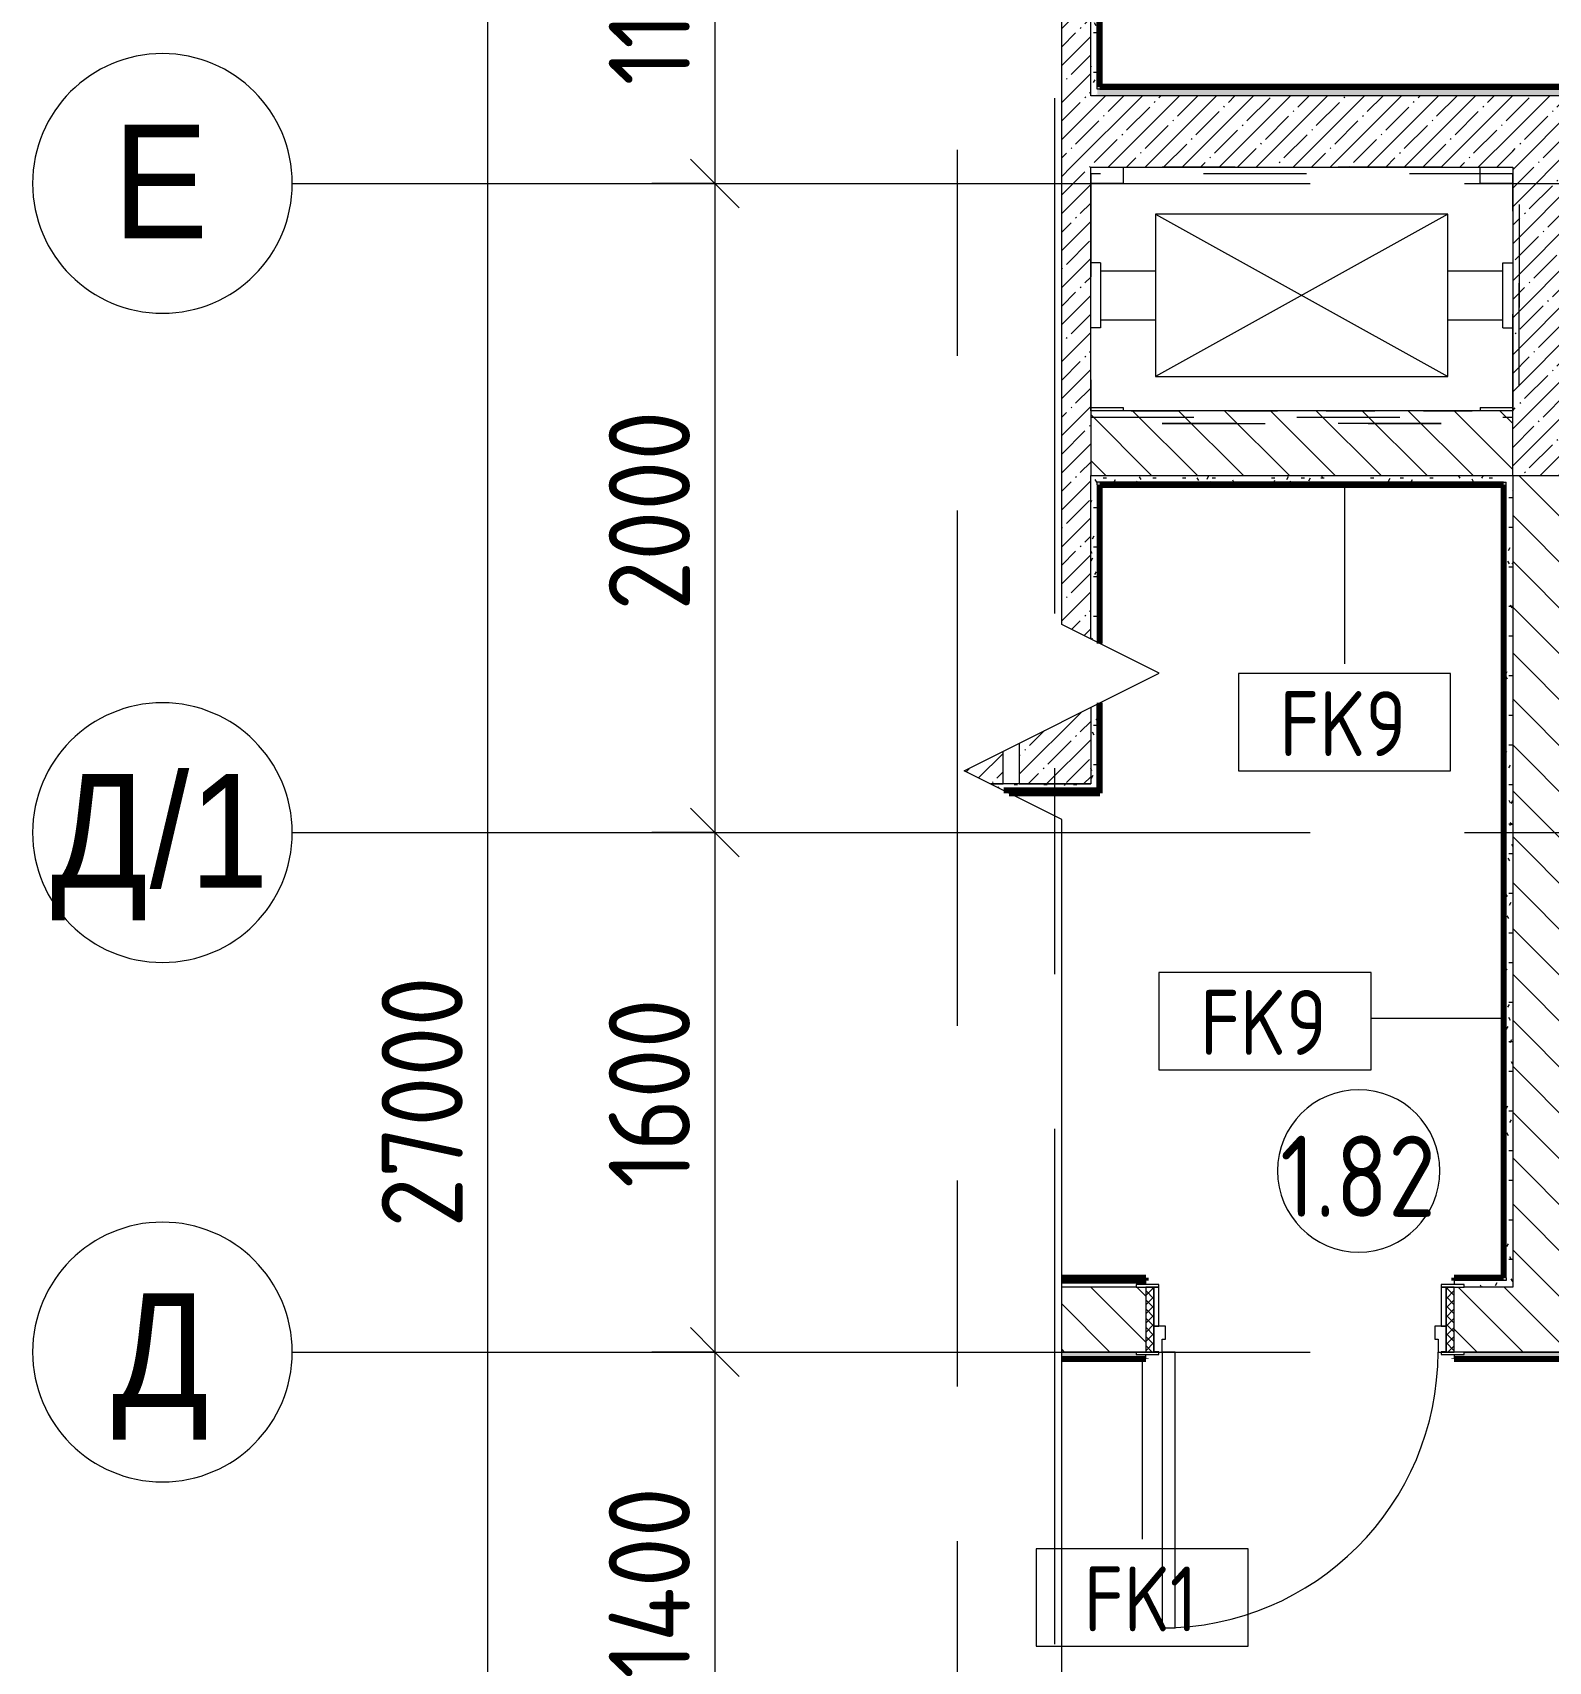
# Model space of a CAD drawing. Header units: millimetres. Extents: x 81711 to 274967, y -8553 to 29000.
# Drawn here: x 81711 to 86380, y 12447 to 17465 of the extents above; entities that cross this region are included whole.
import ezdxf

# ---------------------------------------------------------------- set-up
doc = ezdxf.new("R2010")
doc.units = ezdxf.units.MM
for name, pattern in [('Осевая', [3175, 635, -476.25, 1587.5, -476.25]), ('Снесенные', [714.375, 476.25, -238.125]), ('Штрих', [635, 317.5, -317.5]), ('Штрих короткий', [300, 150, -150])]:
    doc.linetypes.add(name, pattern=pattern)
for name, color, linetype, lineweight in [('A-ANNO-DIMS', 7, 'Continuous', 9), ('A-ANNO-DIMS-100', 7, 'Continuous', 9), ('A-AREA-IDEN', 7, 'Continuous', 9), ('A-DETL-GENF', 7, 'Continuous', 9), ('A-DOOR', 7, 'Continuous', 9), ('A-DOOR-1', 7, 'Continuous', 13), ('A-DOOR-2', 7, 'Штрих короткий', 9), ('A-DOOR-FRAM', 7, 'Continuous', 13), ('A-DOOR-FRAM-1', 7, 'Continuous', 9), ('A-GENM', 7, 'Штрих', 9), ('A-WALL', 7, 'Continuous', 9), ('A-WALL-IDEN', 7, 'Continuous', 9), ('I-WALL', 7, 'Continuous', 9), ('M-EQPM', 7, 'Continuous', 9), ('M-EQPM-1', 7, 'Штрих', 9), ('M-EQPM-2', 7, 'Снесенные', 9), ('S-COLS', 7, 'Continuous', 9), ('Оси', 7, 'Continuous', 9), ('Оси-1', 7, 'Continuous', 20), ('Оси-2', 7, 'Осевая', 9)]:
    doc.layers.add(name, color=color, linetype=linetype, lineweight=lineweight)
for name, color, linetype, lineweight, true_color in [('A-WALL-1', 7, 'Continuous', 9, 0xc0c0c0), ('A-WALL-6', 7, 'Continuous', 9, 0x73b588), ('I-WALL-1', 7, 'Continuous', 9, 0x73b588), ('I-WALL-16', 7, 'Continuous', 80, 0x73b588), ('I-WALL-5', 7, 'Continuous', 9, 0xc0c0c0), ('I-WALL-8', 7, 'Continuous', 80, 0xff80c0)]:
    doc.layers.add(name, color=color, linetype=linetype, lineweight=lineweight, true_color=true_color)
doc.styles.add('Arial', font='arial.ttf', dxfattribs={"width": 0.9, "height": 350})
doc.styles.add('GOST Common', font='GOST_Common.ttf', dxfattribs={"width": 0.9, "height": 200})
doc.styles.add('GOST Common_1', font='GOST_Common.ttf', dxfattribs={"width": 0.9, "height": 250})
doc.styles.add('ISOCPEUR', font='isocpeur.ttf', dxfattribs={"width": 0.9, "height": 250})
doc.dimstyles.new('ISO-2_5_0_9К_БОЛЬШОЙ_1', dxfattribs={"dimscale": 304.8, "dimtxt": 248.995294, "dimasz": 0.492126, "dimexe": 0.393701, "dimexo": 0.984252, "dimgap": 0, "dimtad": 1, "dimdec": 0, "dimrnd": 10, "dimzin": 0, "dimdsep": 46, "dimtxsty": 'ISOCPEUR', "dimblk1": 'OBLIQUE', "dimblk2": 'OBLIQUE', "dimsah": 1, "dimcen": 0.09, "dimdle": 0.393701, "dimazin": 0, "dimtfac": 1, "dimtdec": 4, "dimtix": 1, "dimtmove": 0, "dimatfit": 3, "dimfxl": 1, "dimtvp": 1, "dimtolj": 1, "dimtzin": 0, "dimarcsym": 2})
doc.dimstyles.new('ISO-2_5_0_9К_БОЛЬШОЙ_2', dxfattribs={"dimscale": 304.8, "dimtxt": 248.995294, "dimasz": 0.492126, "dimexe": 0.393701, "dimexo": 0.984252, "dimgap": 0, "dimtad": 1, "dimdec": 0, "dimrnd": 10, "dimzin": 0, "dimdsep": 46, "dimtxsty": 'ISOCPEUR', "dimblk1": 'OBLIQUE', "dimblk2": 'OBLIQUE', "dimsah": 1, "dimcen": 0.09, "dimdle": 0.393701, "dimazin": 0, "dimtfac": 1, "dimtdec": 4, "dimtix": 1, "dimtmove": 2, "dimatfit": 3, "dimfxl": 1, "dimtvp": 1, "dimtolj": 1, "dimtzin": 0, "dimarcsym": 2})
pattern_1 = [(45, (0, 0), (-57.02463, 57.02463), []), (45, (57.025, 0), (-57.02463, 57.02463), [100.806, -20.161, 3.353, -16.808])]
pattern_2 = [(135, (0, 0), (-70.71068, -70.71068), [])]
pattern_3 = [(0, (0, 0), (121.92, 30.48), [10.058, -81.382, 10.058, -81.382, -487.68]), (0, (0, 0), (121.92, 30.48), [-182.88, 10.058, -172.822, 10.058, -81.382, -213.36]), (0, (0, 0), (121.92, 30.48), [-457.2, 10.058, -50.902, 10.058, -142.342]), (120, (45.72, 15.24), (-87.356454, 90.345817), [10.058, -81.382, 10.058, -81.382, -487.68]), (120, (45.72, 15.24), (-87.356454, 90.345817), [-182.88, 10.058, -172.822, 10.058, -81.382, -213.36]), (120, (45.72, 15.24), (-87.356454, 90.345817), [-457.2, 10.058, -50.902, 10.058, -142.342]), (240, (60.96, 76.2), (-34.563546, -120.825817), [10.058, -81.382, 10.058, -81.382, -487.68]), (240, (60.96, 76.2), (-34.563546, -120.825817), [-182.88, 10.058, -172.822, 10.058, -81.382, -213.36]), (240, (60.96, 76.2), (-34.563546, -120.825817), [-457.2, 10.058, -50.902, 10.058, -142.342])]

# ---------------------------------------------------------------- blocks, each defined once
blk = doc.blocks.new('110_Дверь_СКБ_1Ст_Внутренняя1 - Д-8 950x2100h_охрана-31784688-План отделки стен 1 этажа в осях 23_1-33')
at = {"layer": 'A-DOOR'}
h = blk.add_hatch(dxfattribs=at)
h.set_pattern_fill('FP_6', color=256, style=0, pattern_type=2)
h.set_pattern_definition([(135, (1826.41, 164.685), (-14.14214, -14.14214), []), (225, (1826.41, 164.685), (14.14214, -14.14214), [])])
h.paths.add_polyline_path([(483.9, 100), (462.5, 100), (462.5, -100), (487.5, -100), (487.5, 100)])
at = {"layer": 'A-DOOR-FRAM-1'}
h = blk.add_hatch(dxfattribs=at)
h.set_pattern_fill('FP_7', color=256, style=0, pattern_type=2)
h.set_pattern_definition([(45, (-296.384, 164.685), (-14.1421, 14.1421), []), (135, (-296.384, 164.685), (-14.1421, -14.1421), [])])
h.paths.add_polyline_path([(-437.5, 100), (-462.5, 100), (-462.5, -100), (-437.5, -100)])
at = {"layer": 'A-DOOR'}
blk.add_arc((437.5, 100), 850, 90, 180, dxfattribs=at)
at = {"layer": 'A-DOOR-1'}
for p, q in [((437.5, 950), (397.5, 950)), ((397.5, 950), (397.5, 100)), ((437.5, 100), (437.5, 950)), ((397.5, 100), (437.5, 100))]:
    blk.add_line(p, q, dxfattribs=at)
at = {"layer": 'A-DOOR-FRAM'}
for p, q in [((-422.5, 108), (-492.5, 108)), ((-492.5, 108), (-492.5, 100)), ((-422.5, 100), (-422.5, 108)), ((517.5, 108), (447.5, 108)), ((447.5, 108), (447.5, 100)), ((517.5, 100), (517.5, 108)), ((-492.5, 100), (-422.5, 100)), ((-437.5, 100), (-462.5, 100)), ((-462.5, 100), (-462.5, -100)), ((-412.5, 100), (-437.5, 100)), ((-437.5, 100), (-437.5, 20)), ((-437.5, -100), (-437.5, 100)), ((-422.5, 100), (-437.5, 100)), ((-437.5, 100), (-437.5, 99)), ((-437.5, 99), (-422.5, 99)), ((-422.5, 99), (-422.5, 100)), ((-412.5, 60), (-412.5, 100)), ((-402.5, 60), (-412.5, 60)), ((-402.5, 20), (-402.5, 60)), ((437.5, 60), (427.5, 60)), ((427.5, 60), (427.5, 20)), ((437.5, 100), (437.5, 60)), ((462.5, 100), (437.5, 100)), ((462.5, 100), (447.5, 100)), ((447.5, 100), (447.5, 99)), ((447.5, 100), (517.5, 100)), ((447.5, 99), (462.5, 99)), ((462.5, 20), (462.5, 100)), ((487.5, 100), (462.5, 100)), ((462.5, 100), (462.5, -100)), ((462.5, 99), (462.5, 100)), ((487.5, -100), (487.5, 100)), ((-437.5, 20), (-402.5, 20)), ((-422.5, 20), (-437.5, 20)), ((-437.5, 20), (-437.5, -100)), ((-422.5, -100), (-422.5, 20)), ((427.5, 20), (462.5, 20)), ((462.5, 20), (447.5, 20)), ((447.5, 20), (447.5, -100)), ((462.5, -100), (462.5, 20)), ((-422.5, -100), (-492.5, -100)), ((-492.5, -100), (-492.5, -108)), ((-462.5, -100), (-437.5, -100)), ((-437.5, -100), (-422.5, -100)), ((-422.5, -108), (-422.5, -100)), ((447.5, -100), (462.5, -100)), ((517.5, -100), (447.5, -100)), ((447.5, -100), (447.5, -108)), ((462.5, -100), (487.5, -100)), ((517.5, -108), (517.5, -100)), ((-492.5, -108), (-422.5, -108)), ((447.5, -108), (517.5, -108))]:
    blk.add_line(p, q, dxfattribs=at)
blk = doc.blocks.new('160_Подъемник - 160_Подъемник-23521422-План отделки стен 1 этажа в осях 23_1-33')
at = {"layer": 'A-GENM'}
for p, q in [((1080, 20), (220, 20)), ((220, 20), (1080, 20)), ((1080, 20), (220, 20)), ((220, 20), (1080, 20)), ((-20, -95), (-20, -655)), ((-20, -655), (-20, -95)), ((1080, -770), (220, -770)), ((220, -770), (1080, -770)), ((1080, -770), (220, -770)), ((220, -770), (1080, -770))]:
    blk.add_line(p, q, dxfattribs=at)
at = {"layer": 'M-EQPM'}
for p, q in [((1100, -625), (200, -125)), ((200, -625), (1100, -125)), ((1100, -125), (200, -125)), ((200, -125), (200, -625)), ((1100, -125), (200, -125)), ((200, -125), (200, -625)), ((1100, -625), (1100, -125)), ((1100, -625), (1100, -125)), ((200, -625), (1100, -625)), ((200, -625), (1100, -625))]:
    blk.add_line(p, q, dxfattribs=at)
at = {"layer": 'M-EQPM-1'}
for p, q in [((1300, 0), (0, 0)), ((0, 0), (0, -750)), ((1300, -750), (1300, 0)), ((0, -750), (1300, -750))]:
    blk.add_line(p, q, dxfattribs=at)
blk = doc.blocks.new('Закладная деталь приямка - 350_150-20924309-План отделки стен 1 этажа в осях 23_1-33')
at = {"layer": 'M-EQPM-2'}
for p, q in [((25, 75), (-145, 75)), ((-145, -75), (25, -75))]:
    blk.add_line(p, q, dxfattribs=at)
blk = doc.blocks.new('Закладная деталь приямка - 350_150-V5-План отделки стен 1 этажа в осях 23_1-33')
at = {"layer": 'M-EQPM-2'}
for p, q in [((145, 75), (-25, 75)), ((-25, -75), (145, -75))]:
    blk.add_line(p, q, dxfattribs=at)
blk = doc.blocks.new('Закладная деталь приямка - 150_100-20924311-План отделки стен 1 этажа в осях 23_1-33')
at = {"layer": 'M-EQPM-2'}
for q in [(86270, 16310), (86170, 16300)]:
    blk.add_line((86170, 16310), q, dxfattribs=at)
blk = doc.blocks.new('Закладная деталь приямка - 150_100-V6-План отделки стен 1 этажа в осях 23_1-33')
at = {"layer": 'M-EQPM-2'}
for p, q in [((84970, 16310), (85070, 16310)), ((85070, 16310), (85070, 16300))]:
    blk.add_line(p, q, dxfattribs=at)
blk = doc.blocks.new('Закладная деталь приямка - 150_100-V7-План отделки стен 1 этажа в осях 23_1-33')
at = {"layer": 'M-EQPM-2'}
for p, q in [((85070, 17050), (85070, 17000)), ((85070, 17000), (84970, 17000))]:
    blk.add_line(p, q, dxfattribs=at)
blk = doc.blocks.new('Закладная деталь приямка - 200_100-20924312-План отделки стен 1 этажа в осях 23_1-33')
at = {"layer": 'M-EQPM-2'}
for p, q in [((86240, 16555), (86240, 16755)), ((86240, 16755), (86270, 16755)), ((86240, 16555), (86270, 16555))]:
    blk.add_line(p, q, dxfattribs=at)
blk = doc.blocks.new('Закладная деталь приямка - 200_100-V8-План отделки стен 1 этажа в осях 23_1-33')
at = {"layer": 'M-EQPM-2'}
for p, q in [((85000, 16755), (84970, 16755)), ((85000, 16755), (85000, 16555)), ((85000, 16555), (84970, 16555))]:
    blk.add_line(p, q, dxfattribs=at)
blk = doc.blocks.new('Закладная деталь приямка - 150_100-V9-План отделки стен 1 этажа в осях 23_1-33')
at = {"layer": 'M-EQPM-2'}
for p, q in [((86170, 17000), (86170, 17050)), ((86270, 17000), (86170, 17000))]:
    blk.add_line(p, q, dxfattribs=at)
blk = doc.blocks.new('DOR_Проход в стене_Прямоугольный - 1050x1150 EI30-23344994-План отделки стен 1 этажа в осях 23_1-33')
at = {"layer": 'A-DOOR-2'}
for p, q in [((525, 100), (-525, 100)), ((525, -100), (-525, -100))]:
    blk.add_line(p, q, dxfattribs=at)
blk = doc.blocks.new('DET_L_Линия разрыва - М100-30654842-План отделки стен 1 этажа в осях 23_1-33')
at = {"layer": 'A-DETL-GENF'}
for p, q in [((11889.9, 300), (11739.9, 0)), ((12189.9, -300), (11889.9, 300)), ((11739.9, 0), (0, 0)), ((12339.9, 0), (12189.9, -300)), ((24079.7, 0), (12339.9, 0))]:
    blk.add_line(p, q, dxfattribs=at)
blk = doc.blocks.new('Ось сетки - D8-29747960-План отделки стен 1 этажа в осях 23_1-33')
at = {"layer": 'Оси-1'}
for start, end in [(360, 180), (180, 360)]:
    blk.add_arc((0, 0), 4, start, end, dxfattribs=at)
blk = doc.blocks.new('DIMBLOCK16-План отделки стен 1 этажа в осях 23_1-33')
at = {"layer": 'A-ANNO-DIMS-100', "lineweight": 20}
for p, q in [((83812.1, 18150), (83737.1, 18225)), ((83812.1, 18150), (83887.1, 18075)), ((83812.1, 17000), (83737.1, 17075)), ((83812.1, 17000), (83887.1, 16925))]:
    blk.add_line(p, q, dxfattribs=at)
at = {"layer": 'A-ANNO-DIMS-100'}
for p, q in [((83618.2, 18150), (83932.1, 18150)), ((83812.1, 18150), (83618.2, 18150)), ((83812.1, 18150), (83812.1, 17000)), ((83618.2, 17000), (83932.1, 17000)), ((83812.1, 17000), (83618.2, 17000))]:
    blk.add_line(p, q, dxfattribs=at)
at = {"layer": 'A-ANNO-DIMS-100', "color": 0, "insert": (83485.5, 17302.1), "char_height": 250, "width": 655.049, "attachment_point": 1, "rotation": 90, "line_spacing_factor": 1.149209, "style": 'ISOCPEUR'}
blk.add_mtext('1150', dxfattribs=at)
blk = doc.blocks.new('_Oblique')
at = {"color": 0, "linetype": 'ByBlock', "lineweight": -2}
blk.add_line((-0.5, -0.5), (0.5, 0.5), dxfattribs=at)
blk = doc.blocks.new('DIMBLOCK17-План отделки стен 1 этажа в осях 23_1-33')
at = {"layer": 'A-ANNO-DIMS-100', "lineweight": 20}
for p, q in [((83812.1, 17000), (83737.1, 17075)), ((83812.1, 17000), (83887.1, 16925)), ((83812.1, 15000), (83737.1, 15075)), ((83812.1, 15000), (83887.1, 14925))]:
    blk.add_line(p, q, dxfattribs=at)
at = {"layer": 'A-ANNO-DIMS-100'}
for p, q in [((83618.2, 17000), (83932.1, 17000)), ((83812.1, 17000), (83618.2, 17000)), ((83812.1, 17000), (83812.1, 15000)), ((83618.2, 15000), (83932.1, 15000)), ((83812.1, 15000), (83618.2, 15000))]:
    blk.add_line(p, q, dxfattribs=at)
at = {"layer": 'A-ANNO-DIMS-100', "color": 0, "insert": (83485.5, 15684), "char_height": 250, "width": 758.478, "attachment_point": 1, "rotation": 90, "line_spacing_factor": 1.149209, "style": 'ISOCPEUR'}
blk.add_mtext('2000', dxfattribs=at)
blk = doc.blocks.new('DIMBLOCK18-План отделки стен 1 этажа в осях 23_1-33')
at = {"layer": 'A-ANNO-DIMS-100', "lineweight": 20}
for p, q in [((83812.1, 15000), (83737.1, 15075)), ((83812.1, 15000), (83887.1, 14925)), ((83812.1, 13400), (83737.1, 13475)), ((83812.1, 13400), (83887.1, 13325))]:
    blk.add_line(p, q, dxfattribs=at)
at = {"layer": 'A-ANNO-DIMS-100'}
for p, q in [((83618.2, 15000), (83932.1, 15000)), ((83812.1, 15000), (83618.2, 15000)), ((83812.1, 15000), (83812.1, 13400)), ((83618.2, 13400), (83932.1, 13400)), ((83812.1, 13400), (83618.2, 13400))]:
    blk.add_line(p, q, dxfattribs=at)
at = {"layer": 'A-ANNO-DIMS-100', "color": 0, "insert": (83485.5, 13905.5), "char_height": 250, "width": 706.764, "attachment_point": 1, "rotation": 90, "line_spacing_factor": 1.149209, "style": 'ISOCPEUR'}
blk.add_mtext('1600', dxfattribs=at)
blk = doc.blocks.new('DIMBLOCK19-План отделки стен 1 этажа в осях 23_1-33')
at = {"layer": 'A-ANNO-DIMS-100', "lineweight": 20}
for p, q in [((83812.1, 13400), (83737.1, 13475)), ((83812.1, 13400), (83887.1, 13325)), ((83812.1, 12000), (83737.1, 12075)), ((83812.1, 12000), (83887.1, 11925))]:
    blk.add_line(p, q, dxfattribs=at)
at = {"layer": 'A-ANNO-DIMS-100'}
for p, q in [((83618.2, 13400), (83932.1, 13400)), ((83812.1, 13400), (83618.2, 13400)), ((83812.1, 13400), (83812.1, 12000)), ((83618.2, 12000), (83932.1, 12000)), ((83812.1, 12000), (83618.2, 12000))]:
    blk.add_line(p, q, dxfattribs=at)
at = {"layer": 'A-ANNO-DIMS-100', "color": 0, "insert": (83485.5, 12393.5), "char_height": 250, "width": 735.494, "attachment_point": 1, "rotation": 90, "line_spacing_factor": 1.149209, "style": 'ISOCPEUR'}
blk.add_mtext('1400', dxfattribs=at)
blk = doc.blocks.new('DIMBLOCK25-План отделки стен 1 этажа в осях 23_1-33')
at = {"layer": 'A-ANNO-DIMS-100'}
for p, q in [((83112.1, 27120), (83112.1, -120)), ((82918.2, 27000), (83232.1, 27000)), ((83112.1, 27000), (82918.2, 27000)), ((82918.2, 0), (83232.1, 0)), ((83112.1, 0), (82918.2, 0))]:
    blk.add_line(p, q, dxfattribs=at)
at = {"layer": 'A-ANNO-DIMS-100', "lineweight": 20}
for p, q in [((83112.1, 27000), (83037.1, 27075)), ((83112.1, 27000), (83187.1, 26925)), ((83112.1, 0), (83037.1, 75)), ((83112.1, 0), (83187.1, -75))]:
    blk.add_line(p, q, dxfattribs=at)
at = {"layer": 'A-ANNO-DIMS-100', "color": 0, "insert": (82785.5, 13783.2), "char_height": 250, "width": 948.097, "attachment_point": 1, "rotation": 90, "line_spacing_factor": 1.149209, "style": 'ISOCPEUR'}
blk.add_mtext('27000', dxfattribs=at)
blk = doc.blocks.new('М_стена_0001 - Типоразмер_без рамки-25382661-План отделки стен 1 этажа в осях 23_1-33')
at = {"layer": 'A-WALL-IDEN'}
for p, q in [((3.258, 1.523), (-3.273, 1.523)), ((-3.273, 1.523), (-3.273, -1.477)), ((3.258, -1.477), (3.258, 1.523)), ((-3.273, -1.477), (3.258, -1.477))]:
    blk.add_line(p, q, dxfattribs=at)
blk = doc.blocks.new('Марка_Помещения - Номер-25198446-План отделки стен 1 этажа в осях 23_1-33')
at = {"layer": 'A-AREA-IDEN'}
for start, end in [(360, 180), (180, 360)]:
    blk.add_arc((0, 0), 2.5, start, end, dxfattribs=at)

msp = doc.modelspace()

# ---------------------------------------------------------------- hatches: boundary and pattern name
at = {"layer": 'I-WALL'}
h = msp.add_hatch(dxfattribs=at)
h.set_pattern_fill('FP_2', color=256, style=0, pattern_type=2)
h.set_pattern_definition(pattern_1)
h.paths.add_polyline_path([(84970, 17270), (84970, 20130), (84880.7, 20130), (84880.7, 17270)])
h = msp.add_hatch(dxfattribs=at)
h.set_pattern_fill('FP_64', color=256, style=0, pattern_type=2)
h.set_pattern_definition(pattern_3)
h.paths.add_polyline_path([(84990, 17270), (84990, 20010), (84970, 20010), (84970, 17270)])
h = msp.add_hatch(dxfattribs=at)
h.set_pattern_fill('FP_2', color=256, style=0, pattern_type=2)
h.set_pattern_definition(pattern_1)
h.paths.add_polyline_path([(86270, 17050), (86270, 17270), (84880.7, 17270), (84880.7, 17050), (85860.7, 17050)])
h = msp.add_hatch(dxfattribs=at)
h.set_pattern_fill('FP_64', color=256, style=0, pattern_type=2)
h.set_pattern_definition(pattern_3)
h.paths.add_polyline_path([(85860.7, 17270), (88541, 17270.8), (88541, 17290), (84990, 17290), (84990, 17270)])
h = msp.add_hatch(dxfattribs=at)
h.set_pattern_fill('FP_2', color=256, style=0, pattern_type=2)
h.set_pattern_definition(pattern_1)
h.paths.add_polyline_path([(86270, 16100), (86470, 16100), (86470, 17270), (86270, 17270), (86270, 16180)])
h = msp.add_hatch(dxfattribs=at)
h.set_pattern_fill('FP_2', color=256, style=0, pattern_type=2)
h.set_pattern_definition(pattern_1)
h.paths.add_polyline_path([(84880.7, 15150), (84970, 15150), (84970, 15385.6), (84750, 15275.6), (84750, 15150)])
h.paths.add_polyline_path([(84970, 15596.2), (84970, 17050), (84880.7, 17050), (84880.7, 15640.9)])
h = msp.add_hatch(dxfattribs=at)
h.set_pattern_fill('FP_4', color=256, style=0, pattern_type=2)
h.set_pattern_definition(pattern_2)
h.paths.add_polyline_path([(85860.7, 16100), (86270, 16100), (86270, 16300), (84970, 16300), (84970, 16100)])
h = msp.add_hatch(dxfattribs=at)
h.set_pattern_fill('FP_64', color=256, style=0, pattern_type=2)
h.set_pattern_definition(pattern_3)
h.paths.add_polyline_path([(84970, 16080), (86250, 16080), (86250, 16100), (84970, 16100)])
h = msp.add_hatch(dxfattribs=at)
h.set_pattern_fill('FP_64', color=256, style=0, pattern_type=2)
h.set_pattern_definition(pattern_3)
h.paths.add_polyline_path([(84990, 15130), (84990, 15395.6), (84970, 15385.6), (84970, 15130)])
h.paths.add_polyline_path([(84990, 15586.2), (84990, 16080), (84970, 16080), (84970, 15596.2), (84979.6, 15591.5)])
h = msp.add_hatch(dxfattribs=at)
h.set_pattern_fill('FP_64', color=256, style=0, pattern_type=2)
h.set_pattern_definition(pattern_3)
h.paths.add_polyline_path([(86250, 13620), (86270, 13620), (86270, 16100), (86250, 16100), (86250, 13628)])
h = msp.add_hatch(dxfattribs=at)
h.set_pattern_fill('FP_4', color=256, style=0, pattern_type=2)
h.set_pattern_definition(pattern_2)
h.paths.add_polyline_path([(86470, 13600), (86470, 16100), (86270, 16100), (86270, 13600)])
h = msp.add_hatch(dxfattribs=at)
h.set_pattern_fill('FP_64', color=256, style=0, pattern_type=2)
h.set_pattern_definition(pattern_3)
h.paths.add_polyline_path([(84702.5, 15130), (84970, 15130), (84970, 15150), (84662.5, 15150)])
h = msp.add_hatch(dxfattribs=at)
h.set_pattern_fill('FP_64', color=256, style=0, pattern_type=2)
h.set_pattern_definition(pattern_3)
h.paths.add_polyline_path([(86120, 13600), (86270, 13600), (86270, 13620), (86090, 13620), (86090, 13608), (86120, 13608), (86120, 13603.8)])
h.paths.add_polyline_path([(85110, 13600), (85110, 13608), (85140, 13608), (85140, 13620), (84880.7, 13620), (84880.7, 13600)])
h = msp.add_hatch(dxfattribs=at)
h.set_pattern_fill('FP_4', color=256, style=0, pattern_type=2)
h.set_pattern_definition(pattern_2)
h.paths.add_polyline_path([(86668.4, 13400), (87268.4, 13400), (87268.4, 13440), (87258.4, 13440), (87258.4, 13480), (87318.4, 13480), (87318.4, 13400), (87500, 13400), (87500, 13480), (87560, 13480), (87560, 13440), (87550, 13440), (87550, 13400), (88150, 13400), (88150, 13440), (88140, 13440), (88140, 13480), (88200, 13480), (88200, 13400), (88410, 13400), (88410, 13600), (86090, 13600), (86090, 13400), (86618.4, 13400), (86618.4, 13480), (86678.4, 13480), (86678.4, 13440), (86668.4, 13440)])
h.paths.add_polyline_path([(84880.7, 13400), (85140, 13400), (85140, 13600), (84880.7, 13600), (84880.7, 13482.1)])
h = msp.add_hatch(dxfattribs=at)
h.set_pattern_fill('FP_64', color=256, style=0, pattern_type=2)
h.set_pattern_definition(pattern_3)
h.paths.add_polyline_path([(91300, 13380), (91300, 13392), (91270, 13392), (91270, 13400), (89390, 13399.7), (89390, 13392), (89360, 13392), (89360, 13380), (91183, 13380)])
h.paths.add_polyline_path([(97800, 13380), (97800, 13400), (97520, 13400), (97520, 13380)])
h.paths.add_polyline_path([(85110, 13380), (85140, 13380), (85140, 13392), (85110, 13392), (85110, 13400), (84880.7, 13400), (84880.7, 13380)])
h.paths.add_polyline_path([(96505.4, 13380), (96820, 13380), (96820, 13400), (96480, 13400), (96480, 13392), (96450, 13392), (96450, 13380), (96480, 13380)])
h.paths.add_polyline_path([(86618.4, 13380), (86618.4, 13400), (86120, 13398.9), (86120, 13392), (86090, 13392), (86090, 13380), (86120, 13380)])
h.paths.add_polyline_path([(88410, 13380), (88410, 13392), (88380, 13392), (88380, 13400), (88200, 13400), (88200, 13380), (88380, 13380)])
h.paths.add_polyline_path([(94970, 13380), (95000, 13380), (95000, 13392), (94970, 13392), (94970, 13400), (94510, 13400), (94510, 13392), (94480, 13392), (94480, 13380), (94510, 13380)])
h.paths.add_polyline_path([(87318.4, 13380), (87500, 13380), (87500, 13400), (87318.4, 13400)])
h.paths.add_polyline_path([(93030, 13380), (93030, 13392), (93000, 13392), (93000, 13400), (92280, 13399.2), (92280, 13392), (92250, 13392), (92250, 13380), (93000, 13380)])
at = {"layer": 'I-WALL-1'}
for points in [[(84990, 17290), (84998, 17290), (84998, 20010), (84990, 20010), (84990, 19706.7)], [(88521, 17290), (88521, 17298), (84998, 17298), (84998, 17290), (87191.3, 17290)], [(84990, 16072), (86242, 16072), (86242, 16080), (84990, 16080)], [(86250, 13628), (86250, 16080), (86242, 16080), (86242, 13628)], [(84718.5, 15122), (84990, 15122), (84990, 15130), (84702.5, 15130)]]:
    msp.add_hatch(color=256, dxfattribs=at).paths.add_polyline_path(points)
h = msp.add_hatch(color=256, dxfattribs=at)
h.paths.add_polyline_path([(84990, 15122), (84998, 15122), (84998, 15399.6), (84990, 15395.6), (84990, 15130)])
h.paths.add_polyline_path([(84998, 15582.2), (84998, 16072), (84990, 16072), (84990, 15586.2), (84993.9, 15584.3)])
h = msp.add_hatch(color=256, dxfattribs=at)
h.paths.add_polyline_path([(86090, 13620), (86250, 13620), (86250, 13628), (86090, 13628)])
h.paths.add_polyline_path([(85140, 13620), (85140, 13628), (84880.7, 13627.9), (84880.7, 13620)])
at = {"layer": 'S-COLS'}
h = msp.add_hatch(dxfattribs=at)
h.set_pattern_fill('FP_2', color=256, style=0, pattern_type=2)
h.set_pattern_definition(pattern_1)
h.paths.add_polyline_path([(84700, 15150), (84700, 15250.6), (84580.7, 15190.9), (84662.5, 15150)])

# ---------------------------------------------------------------- linework, layer by layer
at = {"layer": 'A-WALL'}
for p, q in [((84990, 17290), (84990, 20010)), ((84998, 17290), (84990, 17290)), ((84970, 16300), (84970, 16100)), ((86270, 16100), (86270, 16300)), ((84990, 16072), (84990, 16080)), ((86242, 16080), (86250, 16080)), ((86270, 16100), (86470, 16100)), ((84990, 15130), (84990, 15395.6)), ((86250, 13620), (86090, 13620)), ((86250, 13628), (86250, 13620)), ((84880.7, 13380), (85140, 13380)), ((86090, 13380), (86618.4, 13380))]:
    msp.add_line(p, q, dxfattribs=at)
at = {"layer": 'A-WALL-1'}
for p, q in [((84710.5, 15132), (84710.5, 15126)), ((84730.5, 15132), (84710.5, 15132)), ((84730.5, 15116), (84730.5, 15132))]:
    msp.add_line(p, q, dxfattribs=at)
at = {"layer": 'A-WALL-6'}
for p, q in [((84998, 17290), (88521, 17290)), ((86242, 16080), (84990, 16080)), ((84990, 16072), (84990, 15586.2)), ((86250, 13628), (86250, 16080))]:
    msp.add_line(p, q, dxfattribs=at)
at = {"layer": 'A-WALL-IDEN'}
for p, q in [((85751.7, 16076), (85751.7, 15520.2)), ((86246, 14427.8), (85833.5, 14427.8)), ((85128.2, 13379.5), (85128.2, 12823.7))]:
    msp.add_line(p, q, dxfattribs=at)
at = {"layer": 'I-WALL-16'}
for p, q in [((84998, 17298), (84998, 20002)), ((88513, 17298), (84998, 17298)), ((84998, 16072), (86242, 16072)), ((84998, 15582.2), (84998, 16072)), ((86242, 16072), (86242, 13628)), ((84998, 15122), (84998, 15399.6)), ((84990, 15130), (84702.5, 15130)), ((84718.5, 15122), (84998, 15122)), ((85140, 13628), (84880.7, 13628)), ((84880.7, 13620), (85140, 13620)), ((85140, 13620), (85140, 13628)), ((86242, 13628), (86090, 13628)), ((86090, 13628), (86090, 13620))]:
    msp.add_line(p, q, dxfattribs=at)
at = {"layer": 'I-WALL-5'}
for p, q in [((84970, 17270), (84970, 20130)), ((88541, 17270), (84970, 17270)), ((84970, 17050), (86270, 17050)), ((84970, 16300), (84970, 17050)), ((86270, 17050), (86270, 16300)), ((86270, 16300), (84970, 16300)), ((84970, 15596.2), (84970, 16100)), ((84970, 16100), (86270, 16100)), ((86270, 16100), (86270, 13600)), ((84970, 15385.6), (84970, 15150)), ((84750, 15275.6), (84750, 15150)), ((84970, 15150), (84662.5, 15150)), ((84750, 15150), (84970, 15150)), ((85110, 13600), (84880.7, 13600)), ((85140, 13608), (85140, 13620)), ((86090, 13620), (86090, 13608)), ((86270, 13600), (86120, 13600)), ((84880.7, 13400), (85110, 13400)), ((85110, 13400), (84880.7, 13400)), ((86120, 13400), (86618.4, 13400)), ((86618.4, 13400), (86120, 13400)), ((85140, 13380), (85140, 13392)), ((86090, 13392), (86090, 13380))]:
    msp.add_line(p, q, dxfattribs=at)
at = {"layer": 'I-WALL-8'}
for p, q in [((84880.7, 13379), (85140, 13379)), ((85140, 13379), (85140, 13380)), ((86090, 13380), (86090, 13379)), ((86090, 13379), (86668.4, 13379))]:
    msp.add_line(p, q, dxfattribs=at)
at = {"layer": 'S-COLS'}
for p, q in [((84700, 15150), (84700, 15250.6)), ((84662.5, 15150), (84700, 15150))]:
    msp.add_line(p, q, dxfattribs=at)
at = {"layer": 'Оси'}
for p, q in [((82510.7, 17000), (85010.7, 17000)), ((82510.7, 15000), (85010.7, 15000)), ((82510.7, 13400), (85010.7, 13400))]:
    msp.add_line(p, q, dxfattribs=at)
at = {"layer": 'Оси-2'}
for p, q in [((84560, 593.7), (84560, 19415.1)), ((84860, 1863.7), (84860, 19415.1)), ((85010.7, 17000), (122760, 17000)), ((85010.7, 15000), (122160, 15000)), ((85010.7, 13400), (119719, 13400))]:
    msp.add_line(p, q, dxfattribs=at)

# ---------------------------------------------------------------- block references
at = {"layer": 'A-AREA-IDEN', "xscale": 99.99999999999993, "yscale": 99.99999999999993, "zscale": 99.99999999999993}
msp.add_blockref('Марка_Помещения - Номер-25198446-План отделки стен 1 этажа в осях 23_1-33', (85795.5, 13957.8), dxfattribs=at)
at = {"layer": 'A-DETL-GENF', "rotation": 270.0000000000003}
msp.add_blockref('DET_L_Линия разрыва - М100-30654842-План отделки стен 1 этажа в осях 23_1-33', (84880.7, 27380.8), dxfattribs=at)
at = {"layer": 'A-DOOR', "rotation": 180}
for name, p in [('DOR_Проход в стене_Прямоугольный - 1050x1150 EI30-23344994-План отделки стен 1 этажа в осях 23_1-33', (85620, 16200)), ('110_Дверь_СКБ_1Ст_Внутренняя1 - Д-8 950x2100h_охрана-31784688-План отделки стен 1 этажа в осях 23_1-33', (85627.5, 13500))]:
    msp.add_blockref(name, p, dxfattribs=at)
at = {"layer": 'A-WALL-IDEN', "xscale": 99.99999999999993, "yscale": 99.99999999999993, "zscale": 99.99999999999993}
for p in [(85752.5, 15337.7), (85507.7, 14417.3), (85129, 12641.2)]:
    msp.add_blockref('М_стена_0001 - Типоразмер_без рамки-25382661-План отделки стен 1 этажа в осях 23_1-33', p, dxfattribs=at)
at = {"layer": 'M-EQPM', "rotation": 180}
for name, p in [('160_Подъемник - 160_Подъемник-23521422-План отделки стен 1 этажа в осях 23_1-33', (86270, 16280)), ('Закладная деталь приямка - 350_150-V5-План отделки стен 1 этажа в осях 23_1-33', (85145, 16655)), ('Закладная деталь приямка - 350_150-20924309-План отделки стен 1 этажа в осях 23_1-33', (86095, 16655))]:
    msp.add_blockref(name, p, dxfattribs=at)
at = {"layer": 'M-EQPM'}
for name in ['Закладная деталь приямка - 150_100-V7-План отделки стен 1 этажа в осях 23_1-33', 'Закладная деталь приямка - 150_100-V9-План отделки стен 1 этажа в осях 23_1-33', 'Закладная деталь приямка - 200_100-V8-План отделки стен 1 этажа в осях 23_1-33', 'Закладная деталь приямка - 200_100-20924312-План отделки стен 1 этажа в осях 23_1-33', 'Закладная деталь приямка - 150_100-V6-План отделки стен 1 этажа в осях 23_1-33', 'Закладная деталь приямка - 150_100-20924311-План отделки стен 1 этажа в осях 23_1-33']:
    msp.add_blockref(name, (0, 0), dxfattribs=at)
at = {"layer": 'Оси-1', "xscale": 99.99999999999993, "yscale": 99.99999999999993, "zscale": 99.99999999999993, "rotation": 269.9999999999994}
for p in [(82110.7, 17000), (82110.7, 15000), (82110.7, 13400)]:
    msp.add_blockref('Ось сетки - D8-29747960-План отделки стен 1 этажа в осях 23_1-33', p, dxfattribs=at)

# ---------------------------------------------------------------- texts
at = {"layer": 'A-AREA-IDEN', "insert": (85553.6, 14066.4), "char_height": 250, "width": 606.076, "attachment_point": 1, "style": 'GOST Common_1'}
msp.add_mtext('1.82', dxfattribs=at)
at = {"layer": 'A-WALL-IDEN', "char_height": 200, "attachment_point": 1, "style": 'GOST Common'}
for s, insert, width in [('FK9', (85551.5, 15435.7), 497.848), ('FK9', (85306.8, 14515.3), 497.848), ('FK1', (84948.8, 12739.2), 447.342)]:
    msp.add_mtext(s, dxfattribs=dict(at, insert=insert, width=width))
at = {"layer": 'Оси', "char_height": 350, "attachment_point": 1, "style": 'Arial'}
for s, insert, width in [('\\fArial|b0|i0|c204|p34|;\\W.9;Е', (81957.9, 17181), 360.759), ('\\fArial|b0|i0|c204|p34|;\\W.9;Д', (81767.6, 15181), 367.975), ('/1', (82071.2, 15181), 454.557), ('\\fArial|b0|i0|c204|p34|;\\W.9;Д', (81955.2, 13581), 367.975)]:
    msp.add_mtext(s, dxfattribs=dict(at, insert=insert, width=width))

# ---------------------------------------------------------------- dimensions: what is measured, and where the dimension line sits
at = {"layer": 'A-ANNO-DIMS'}
dim = msp.add_linear_dim(base=(83112.1, 0), p1=(83218.2, 27000), p2=(83218.2, 0), angle=90, dimstyle='ISO-2_5_0_9К_БОЛЬШОЙ_2', override={"dimpost": '<>', "dimfxl": 26999.999823}, dxfattribs=at)
dim.commit()
dim.dimension.update_dxf_attribs({"geometry": 'DIMBLOCK25-План отделки стен 1 этажа в осях 23_1-33', "text_midpoint": (82952.2, 14257.2), "dimtype": 160, "text_rotation": 90})
for base, p1, p2, override, picture, middle in [((83812.1, 17000), (83918.2, 18150), (83918.2, 17000), {"dimpost": '<>', "dimfxl": 1150}, 'DIMBLOCK16-План отделки стен 1 этажа в осях 23_1-33', (83687.1, 17575)), ((83812.1, 15000), (83918.2, 17000), (83918.2, 15000), {"dimpost": '<>', "dimfxl": 2000.000075}, 'DIMBLOCK17-План отделки стен 1 этажа в осях 23_1-33', (83687.1, 16000)), ((83812.1, 13400), (83918.2, 15000), (83918.2, 13400), {"dimpost": '<>', "dimfxl": 1600}, 'DIMBLOCK18-План отделки стен 1 этажа в осях 23_1-33', (83687.1, 14200)), ((83812.1, 12000), (83918.2, 13400), (83918.2, 12000), {"dimpost": '<>', "dimfxl": 1399.999995}, 'DIMBLOCK19-План отделки стен 1 этажа в осях 23_1-33', (83687.1, 12700))]:
    dim = msp.add_linear_dim(base=base, p1=p1, p2=p2, angle=90, dimstyle='ISO-2_5_0_9К_БОЛЬШОЙ_1', override=override, dxfattribs=at)
    dim.commit()
    dim.dimension.update_dxf_attribs({"geometry": picture, "text_midpoint": middle})

doc.saveas('drawing.dxf')
